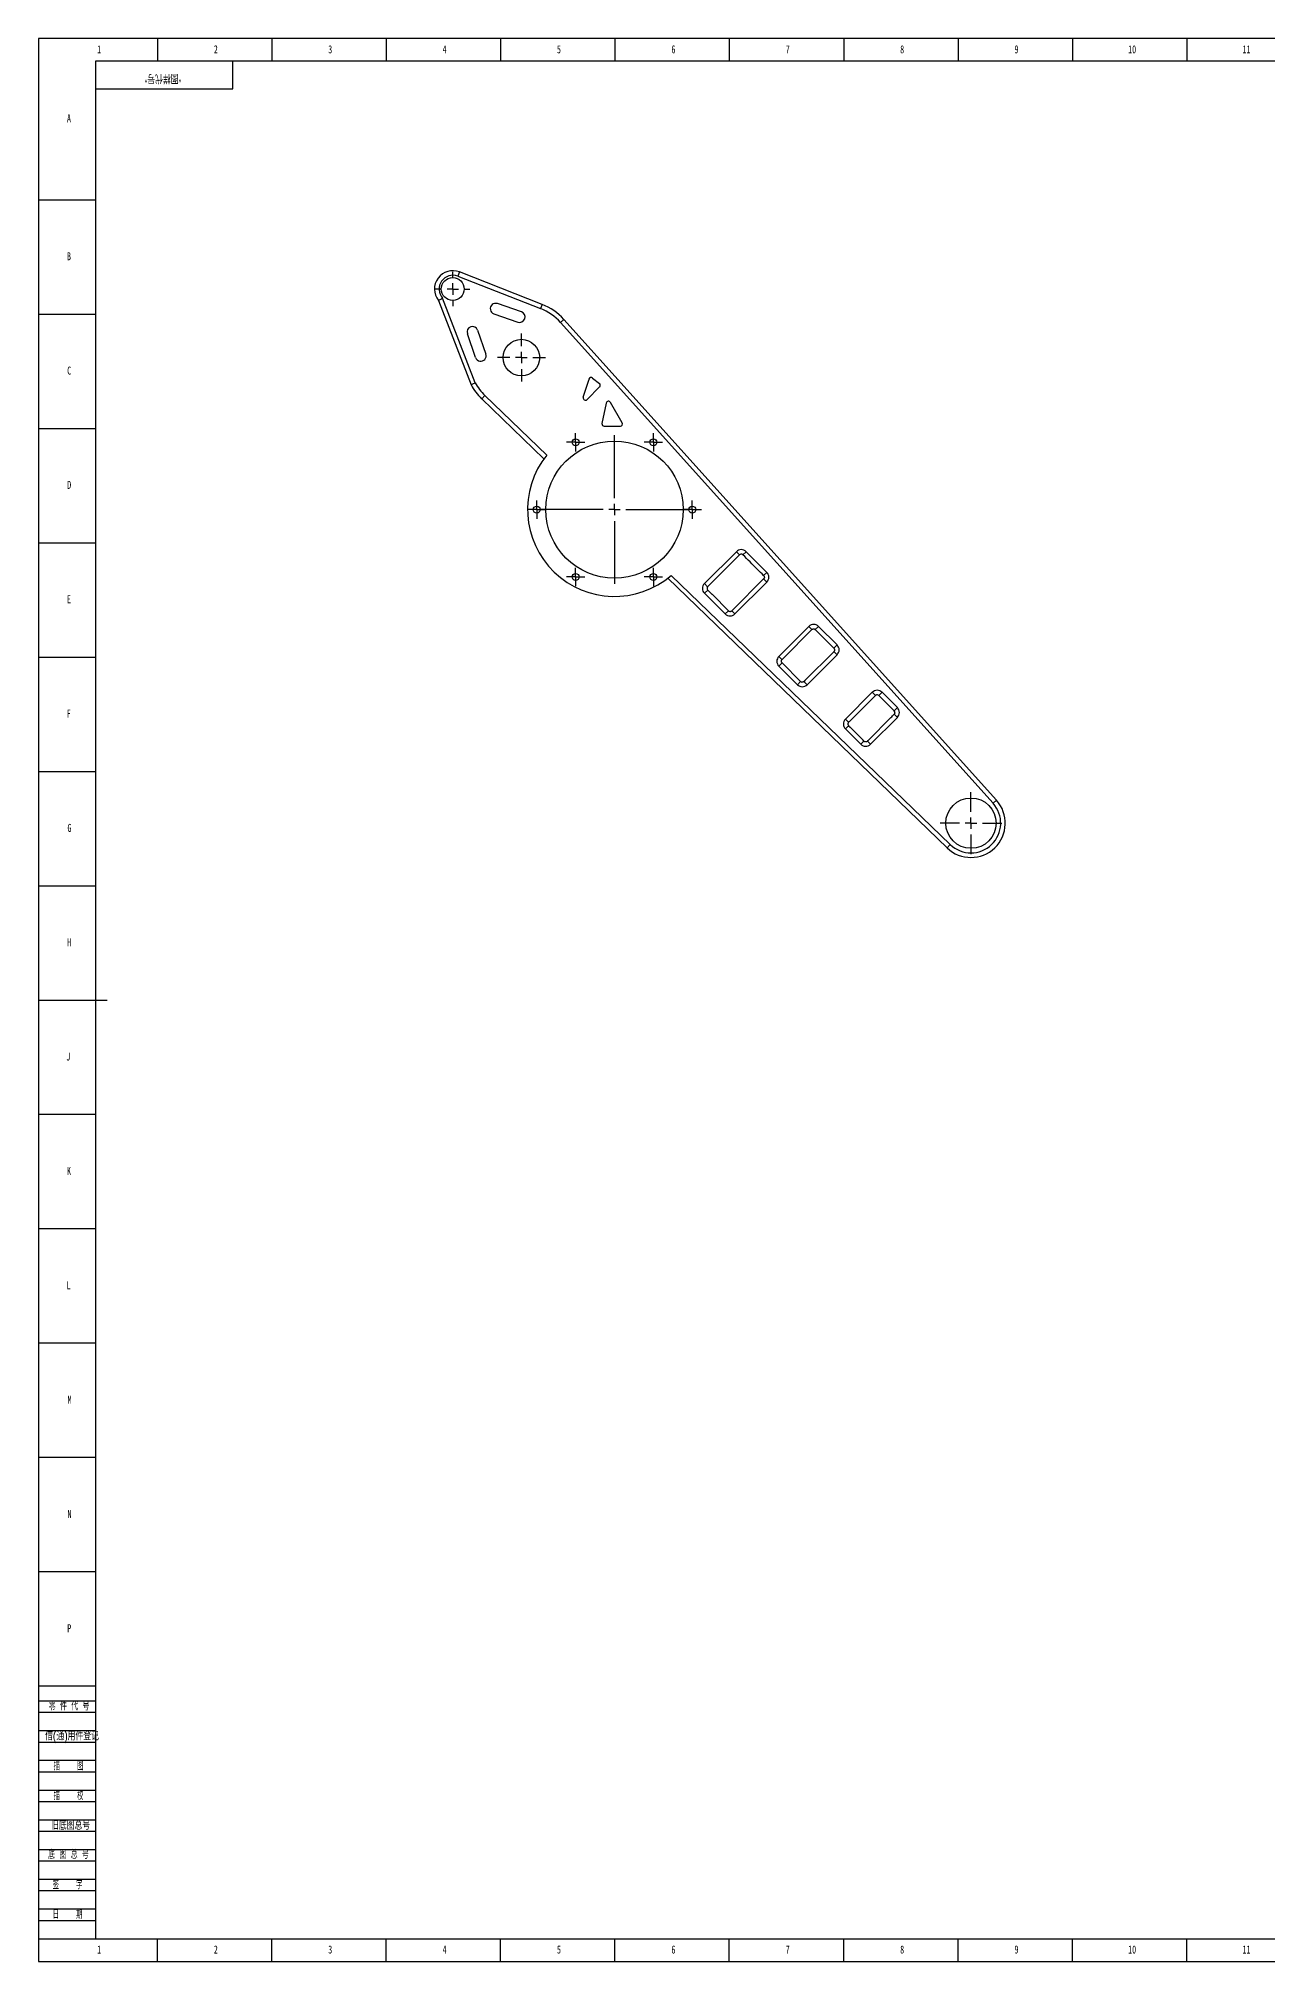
# Model space of a CAD drawing. Header units: millimetres. Extents: x 0 to 1189, y 0 to 841.
# Drawn here: x 0 to 537, y 0 to 841 of the extents above; entities that cross this region are included whole.
import ezdxf

# ---------------------------------------------------------------- set-up
doc = ezdxf.new("R2010")
doc.units = ezdxf.units.MM
for name, color, linetype in [('10', 7, 'Continuous'), ('5', 7, 'Continuous'), ('9', 7, 'Continuous'), ('SLD-0', 7, 'Continuous')]:
    doc.layers.add(name, color=color, linetype=linetype)
doc.styles.add('SLDTEXTSTYLE0', font='TXT', dxfattribs={"width": 0.7, "bigfont": 'bigfont'})
doc.styles.add('SLDTEXTSTYLE2', font='TXT', dxfattribs={"width": 0.614286, "bigfont": 'bigfont'})
doc.styles.add('SLDTEXTSTYLE4', font='TXT', dxfattribs={"width": 0.566667, "bigfont": 'bigfont'})
doc.styles.add('SLDTEXTSTYLE5', font='TXT', dxfattribs={"width": 0.7})

# ---------------------------------------------------------------- blocks, each defined once
blk = doc.blocks.new('SW_CENTERMARKSYMBOL_0')
at = {"layer": '10', "color": 0}
for p, q in [((0, 5), (0, 32.5)), ((-5, 0), (-32.5, 0)), ((0, 0), (-2.5, 0)), ((0, 0), (0, 2.5)), ((0, 0), (0, -2.5)), ((0, 0), (2.5, 0)), ((5, 0), (32.5, 0)), ((0, -5), (0, -32.5))]:
    blk.add_line(p, q, dxfattribs=at)
blk = doc.blocks.new('SW_CENTERMARKSYMBOL_1')
at = {"layer": '10', "color": 0}
for p, q in [((0, 5), (0, 13.5)), ((-5, 0), (-13.5, 0)), ((0, 0), (-2.5, 0)), ((0, 0), (0, 2.5)), ((0, 0), (0, -2.5)), ((0, 0), (2.5, 0)), ((5, 0), (13.5, 0)), ((0, -5), (0, -13.5))]:
    blk.add_line(p, q, dxfattribs=at)
blk = doc.blocks.new('SW_CENTERMARKSYMBOL_2')
at = {"layer": '10', "color": 0}
for p, q in [((0, 5), (0, 10.5)), ((-5, 0), (-10.5, 0)), ((0, 0), (-2.5, 0)), ((0, 0), (0, 2.5)), ((0, 0), (0, -2.5)), ((0, 0), (2.5, 0)), ((5, 0), (10.5, 0)), ((0, -5), (0, -10.5))]:
    blk.add_line(p, q, dxfattribs=at)
blk = doc.blocks.new('SW_CENTERMARKSYMBOL_3')
at = {"layer": '10', "color": 0}
for p, q in [((-5, 0), (-7.5, 0)), ((0, 0), (-2.5, 0)), ((0, 5), (0, 7.5)), ((0, 0), (0, 2.5)), ((0, 0), (0, -2.5)), ((0, 0), (2.5, 0)), ((5, 0), (7.5, 0)), ((0, -5), (0, -7.5))]:
    blk.add_line(p, q, dxfattribs=at)
blk = doc.blocks.new('SW_CENTERMARKSYMBOL_4')
at = {"layer": '10', "color": 0}
for p, q in [((-2.5, 0), (-4, 0)), ((0, 0), (-2.5, 0)), ((0, 2.5), (0, 4)), ((0, 0), (0, 2.5)), ((0, 0), (0, -2.5)), ((0, 0), (2.5, 0)), ((2.5, 0), (4, 0)), ((0, -2.5), (0, -4))]:
    blk.add_line(p, q, dxfattribs=at)
blk = doc.blocks.new('SW_CENTERMARKSYMBOL_5')
at = {"layer": '10', "color": 0}
for p, q in [((-2.5, 0), (-4, 0)), ((0, 0), (-2.5, 0)), ((0, 2.5), (0, 4)), ((0, 0), (0, 2.5)), ((0, 0), (0, -2.5)), ((0, 0), (2.5, 0)), ((2.5, 0), (4, 0)), ((0, -2.5), (0, -4))]:
    blk.add_line(p, q, dxfattribs=at)
blk = doc.blocks.new('SW_CENTERMARKSYMBOL_6')
at = {"layer": '10', "color": 0}
for p, q in [((-2.5, 0), (-4, 0)), ((0, 0), (-2.5, 0)), ((0, 2.5), (0, 4)), ((0, 0), (0, 2.5)), ((0, 0), (0, -2.5)), ((0, 0), (2.5, 0)), ((2.5, 0), (4, 0)), ((0, -2.5), (0, -4))]:
    blk.add_line(p, q, dxfattribs=at)
blk = doc.blocks.new('SW_CENTERMARKSYMBOL_7')
at = {"layer": '10', "color": 0}
for p, q in [((-2.5, 0), (-4, 0)), ((0, 0), (-2.5, 0)), ((0, 2.5), (0, 4)), ((0, 0), (0, 2.5)), ((0, 0), (0, -2.5)), ((0, 0), (2.5, 0)), ((2.5, 0), (4, 0)), ((0, -2.5), (0, -4))]:
    blk.add_line(p, q, dxfattribs=at)
blk = doc.blocks.new('SW_CENTERMARKSYMBOL_8')
at = {"layer": '10', "color": 0}
for p, q in [((-2.5, 0), (-4, 0)), ((0, 0), (-2.5, 0)), ((0, 2.5), (0, 4)), ((0, 0), (0, 2.5)), ((0, 0), (0, -2.5)), ((0, 0), (2.5, 0)), ((2.5, 0), (4, 0)), ((0, -2.5), (0, -4))]:
    blk.add_line(p, q, dxfattribs=at)
blk = doc.blocks.new('SW_CENTERMARKSYMBOL_9')
at = {"layer": '10', "color": 0}
for p, q in [((-2.5, 0), (-4, 0)), ((0, 0), (-2.5, 0)), ((0, 2.5), (0, 4)), ((0, 0), (0, 2.5)), ((0, 0), (0, -2.5)), ((0, 0), (2.5, 0)), ((2.5, 0), (4, 0)), ((0, -2.5), (0, -4))]:
    blk.add_line(p, q, dxfattribs=at)

msp = doc.modelspace()

# ---------------------------------------------------------------- linework, layer by layer
at = {"color": 7, "linetype": 'Continuous', "lineweight": 25}
for p, q in [((184.01, 738.87), (183.28, 737.01)), ((183.28, 737.01), (219.48, 722.84)), ((220.21, 724.71), (184.01, 738.87)), ((174.85, 726.43), (189.1, 689.55)), ((190.92, 690.39), (176.6, 727.46)), ((211.1, 721.43), (200.62, 725.04)), ((220.21, 724.71), (219.48, 722.84)), ((199.08, 720.57), (209.56, 716.96)), ((229.69, 718.14), (228.2, 716.8)), ((228.2, 716.8), (417.29, 506.52)), ((418.78, 507.86), (229.69, 718.14)), ((191.1, 701.43), (187.48, 711.9)), ((191.95, 713.44), (195.57, 702.97)), ((238.17, 684.09), (240.66, 692.03)), ((242.24, 692.51), (245.23, 690.12)), ((195.12, 684.88), (193.74, 683.44)), ((193.74, 683.44), (220.96, 657.16)), ((222.18, 658.76), (195.12, 684.88)), ((245.32, 688.64), (239.83, 683.08)), ((248.18, 681.55), (246.34, 672.63)), ((255.22, 672.93), (250.02, 681.86)), ((247.32, 671.43), (254.36, 671.43)), ((305.09, 616.56), (291.15, 602.61)), ((306.46, 615.19), (292.87, 601.6)), ((305.09, 616.56), (306.46, 615.19)), ((309.33, 616.56), (307.95, 615.18)), ((318.38, 607.51), (309.33, 616.56)), ((398.6, 488.47), (276.63, 606.2)), ((318.38, 607.51), (316.99, 606.12)), ((275.07, 604.93), (397.21, 487.04)), ((291.15, 602.61), (292.52, 601.24)), ((292.56, 599.78), (291.15, 598.37)), ((291.15, 598.37), (300.19, 589.32)), ((301.61, 590.73), (294.58, 597.77)), ((303.66, 591.28), (317.01, 604.64)), ((304.44, 589.32), (318.38, 603.27)), ((317.01, 604.64), (318.38, 603.27)), ((301.61, 590.73), (300.19, 589.32)), ((303.06, 590.7), (304.44, 589.32)), ((336.76, 583.88), (323.64, 570.76)), ((338.13, 582.51), (325.61, 569.99)), ((336.76, 583.88), (338.13, 582.51)), ((339.59, 582.47), (341, 583.88)), ((349.12, 575.76), (341, 583.88)), ((335.46, 560.59), (347.22, 572.35)), ((347.71, 574.34), (349.12, 575.76)), ((347.75, 572.89), (349.12, 571.52)), ((323.64, 570.76), (325.02, 569.39)), ((323.64, 566.52), (325.06, 567.94)), ((323.64, 566.52), (331.77, 558.4)), ((333.18, 559.82), (325.06, 567.94)), ((336.01, 558.4), (349.12, 571.52)), ((331.77, 558.4), (333.18, 559.82)), ((336.01, 558.4), (334.63, 559.78)), ((364.51, 555.07), (352.75, 543.3)), ((364.51, 555.07), (365.89, 553.69)), ((367.34, 553.65), (368.75, 555.07)), ((375.46, 548.36), (368.75, 555.07)), ((365.04, 552.85), (354.4, 542.21)), ((367.34, 553.65), (374.05, 546.94)), ((374.05, 546.94), (375.46, 548.36)), ((352.75, 543.3), (354.12, 541.93)), ((352.75, 539.06), (354.16, 540.47)), ((352.75, 539.06), (359.46, 532.35)), ((362.8, 534.19), (372.67, 544.06)), ((363.7, 532.35), (375.46, 544.11)), ((374.07, 545.51), (375.46, 544.11)), ((359.46, 532.35), (360.87, 533.76)), ((360.87, 533.76), (360.49, 534.15)), ((362.33, 533.72), (363.7, 532.35)), ((418.78, 507.86), (417.29, 506.52)), ((397.21, 487.04), (398.6, 488.47))]:
    msp.add_line(p, q, dxfattribs=at)
at = {"color": 7, "linetype": 'Continuous', "lineweight": 25, "flags": 128}
msp.add_lwpolyline([(294.58, 597.77), (294.51, 597.83), (292.56, 599.78)], dxfattribs=at)
at = {"color": 7, "linetype": 'Continuous', "lineweight": 25}
for centre, radius in [((181.1, 731.43), 5), ((211.1, 701.43), 8), ((251.8, 634.96), 30), ((234.8, 664.41), 1.5), ((268.8, 664.41), 1.5), ((217.8, 634.96), 1.5), ((285.8, 634.96), 1.5), ((234.8, 605.52), 1.5), ((268.8, 605.52), 1.5), ((407.63, 497.83), 11)]:
    msp.add_circle(centre, radius, dxfattribs=at)
for centre, radius, start, end in [((181.1, 731.43), 8, 68.62156, 218.68219), ((181.1, 731.43), 6, 68.62156, 221.42554), ((199.85, 722.81), 2.36, 70.96833, 250.96833), ((211.1, 701.43), 25, 41.96254, 68.62156), ((189.72, 712.67), 2.36, 19.03167, 199.03167), ((210.33, 719.19), 2.36, 250.96833, 70.96833), ((211.1, 701.43), 23, 41.96254, 68.62156), ((193.33, 702.2), 2.36, 199.03167, 19.03167), ((211.1, 701.43), 23, 208.6661, 226.01291), ((241.61, 691.73), 1, 51.34019, 162.57729), ((244.61, 689.34), 1, 315.3462, 51.34019), ((211.1, 701.43), 25, 208.35764, 226.01291), ((239.12, 683.79), 1, 162.57729, 315.3462), ((249.16, 681.35), 1, 30.23284, 168.40541), ((254.36, 672.43), 1, 270, 30.23284), ((247.32, 672.43), 1, 168.40541, 270), ((251.8, 634.96), 38, 141.2133, 310.81251), ((307.21, 614.44), 3, 45, 135), ((307.21, 614.44), 1.06, 97.41043, 135), ((316.26, 605.39), 3, 315, 45), ((293.27, 600.49), 3, 135, 225), ((316.26, 605.39), 1.06, 315, 331.96817), ((302.32, 591.44), 3, 225, 315), ((302.32, 591.44), 1, 225, 245.75259), ((338.88, 581.76), 3, 45, 135), ((338.88, 581.76), 1.06, 131.73911, 135), ((347, 573.64), 3, 315, 45), ((325.77, 568.64), 3, 135, 225), ((325.77, 568.64), 1, 200.42958, 225), ((333.89, 560.52), 3, 225, 315), ((333.89, 560.52), 1, 225, 259.47178), ((366.63, 552.94), 3, 45, 135), ((366.63, 552.94), 1, 45, 83.26374), ((373.34, 546.24), 1, 347.72688, 45), ((373.34, 546.24), 3, 315, 45), ((354.87, 541.18), 3, 135, 225), ((361.58, 534.47), 3, 225, 315), ((361.58, 534.47), 1, 225, 230.68858), ((407.63, 497.83), 15, 226.01291, 41.96254), ((407.63, 497.83), 13, 226.01291, 41.96254)]:
    msp.add_arc(centre, radius, start, end, dxfattribs=at)
for points, knots in [([(174.85, 726.43), (174.85, 726.43), (174.86, 726.43), (174.91, 726.46), (174.94, 726.48), (175.03, 726.53), (175.09, 726.56), (175.21, 726.63), (175.29, 726.68), (175.53, 726.82), (175.73, 726.93), (176.14, 727.18), (176.37, 727.32), (176.6, 727.46)], [0, 0, 0, 0, 0.125, 0.125, 0.25, 0.25, 0.375, 0.375, 0.5, 0.5, 0.75, 0.75, 1, 1, 1, 1]), ([(189.1, 689.55), (189.1, 689.55), (189.11, 689.56), (189.16, 689.58), (189.19, 689.59), (189.28, 689.64), (189.34, 689.66), (189.47, 689.72), (189.55, 689.76), (189.8, 689.87), (190, 689.97), (190.44, 690.17), (190.68, 690.28), (190.92, 690.39)], [0, 0, 0, 0, 0.125, 0.125, 0.25, 0.25, 0.375, 0.375, 0.5, 0.5, 0.75, 0.75, 1, 1, 1, 1]), ([(307.95, 615.18), (307.84, 615.3), (307.7, 615.38), (307.4, 615.49), (307.23, 615.51), (307.07, 615.49)], [0, 0, 0, 0, 0.5, 0.5, 1, 1, 1, 1]), ([(316.99, 606.12), (316.05, 607.06), (315.12, 607.99), (314.19, 608.93), (312.11, 611.01), (310.03, 613.09), (307.95, 615.18)], [0.00003819, 0.00003819, 0.00003819, 0.00003819, 0.004, 0.004, 0.004, 0.01283059, 0.01283059, 0.01283059, 0.01283059]), ([(316.99, 606.12), (317.15, 605.96), (317.26, 605.75), (317.31, 605.42), (317.32, 605.31), (317.29, 605.09), (317.25, 604.99), (317.2, 604.89)], [0, 0, 0, 0, 0.5, 0.5, 0.75, 0.75, 1, 1, 1, 1]), ([(292.52, 601.24), (292.42, 601.14), (292.35, 601.02), (292.27, 600.77), (292.25, 600.64), (292.26, 600.38), (292.28, 600.25), (292.38, 600), (292.46, 599.88), (292.56, 599.78)], [0, 0, 0, 0, 0.25, 0.25, 0.5, 0.5, 0.75, 0.75, 1, 1, 1, 1]), ([(301.91, 590.53), (302.1, 590.44), (302.3, 590.42), (302.6, 590.46), (302.7, 590.48), (302.89, 590.57), (302.98, 590.62), (303.06, 590.7)], [0, 0, 0, 0, 0.5, 0.5, 0.75, 0.75, 1, 1, 1, 1]), ([(338.17, 582.55), (338.27, 582.64), (338.39, 582.7), (338.64, 582.78), (338.77, 582.8), (339.02, 582.78), (339.15, 582.75), (339.38, 582.64), (339.49, 582.57), (339.59, 582.47)], [0, 0, 0, 0, 0.25, 0.25, 0.5, 0.5, 0.75, 0.75, 1, 1, 1, 1]), ([(339.59, 582.47), (340.53, 581.53), (341.47, 580.59), (342.41, 579.64), (344.18, 577.88), (345.94, 576.11), (347.71, 574.34)], [0.0000072, 0.0000072, 0.0000072, 0.0000072, 0.004, 0.004, 0.004, 0.01149327, 0.01149327, 0.01149327, 0.01149327]), ([(347.71, 574.34), (347.76, 574.29), (347.8, 574.24), (347.88, 574.12), (347.91, 574.06), (347.98, 573.87), (348.01, 573.74), (348.01, 573.48), (347.99, 573.36), (347.91, 573.11), (347.84, 572.99), (347.75, 572.89)], [0, 0, 0, 0, 0.125, 0.125, 0.25, 0.25, 0.5, 0.5, 0.75, 0.75, 1, 1, 1, 1]), ([(324.83, 568.29), (324.79, 568.39), (324.77, 568.48), (324.76, 568.67), (324.76, 568.77), (324.79, 568.96), (324.81, 569.05), (324.9, 569.23), (324.95, 569.31), (325.02, 569.39)], [0, 0, 0, 0, 0.25, 0.25, 0.5, 0.5, 0.75, 0.75, 1, 1, 1, 1]), ([(334.63, 559.78), (334.56, 559.72), (334.49, 559.68), (334.34, 559.6), (334.27, 559.57), (334.03, 559.51), (333.87, 559.51), (333.7, 559.54)], [0, 0, 0, 0, 0.25, 0.25, 0.5, 0.5, 1, 1, 1, 1]), ([(366.75, 553.94), (366.68, 553.95), (366.6, 553.95), (366.45, 553.94), (366.38, 553.92), (366.23, 553.88), (366.16, 553.86), (366.02, 553.78), (365.95, 553.74), (365.89, 553.69)], [0, 0, 0, 0, 0.25, 0.25, 0.5, 0.5, 0.75, 0.75, 1, 1, 1, 1]), ([(354.12, 541.93), (354.02, 541.83), (353.95, 541.71), (353.87, 541.46), (353.85, 541.33), (353.86, 541.07), (353.88, 540.94), (353.98, 540.69), (354.06, 540.57), (354.16, 540.47)], [0, 0, 0, 0, 0.25, 0.25, 0.5, 0.5, 0.75, 0.75, 1, 1, 1, 1]), ([(354.16, 540.47), (355.1, 539.53), (356.05, 538.59), (356.99, 537.65), (358.14, 536.5), (359.28, 535.35), (360.43, 534.21), (360.45, 534.19), (360.47, 534.17), (360.49, 534.15)], [0.000000815, 0.000000815, 0.000000815, 0.000000815, 0.004, 0.004, 0.004, 0.008862844, 0.008862844, 0.008862844, 0.008949627, 0.008949627, 0.008949627, 0.008949627]), ([(374.32, 546.02), (374.3, 545.93), (374.27, 545.84), (374.19, 545.67), (374.13, 545.59), (374.07, 545.51)], [0, 0, 0, 0, 0.5, 0.5, 1, 1, 1, 1]), ([(360.94, 533.7), (361.05, 533.61), (361.16, 533.55), (361.4, 533.48), (361.52, 533.46), (361.76, 533.46), (361.88, 533.48), (362.12, 533.57), (362.23, 533.63), (362.33, 533.72)], [0, 0, 0, 0, 0.25, 0.25, 0.5, 0.5, 0.75, 0.75, 1, 1, 1, 1])]:
    msp.add_open_spline(points, degree=3, knots=knots, dxfattribs=at)
for points in [[(307.95, 615.18), (307.95, 615.18), (307.95, 615.18), (307.95, 615.18)], [(316.99, 606.12), (316.99, 606.12), (316.99, 606.12), (316.99, 606.12)], [(292.54, 601.27), (292.53, 601.26), (292.52, 601.25), (292.52, 601.24)], [(292.87, 601.6), (292.76, 601.49), (292.65, 601.38), (292.54, 601.27)], [(292.56, 599.78), (292.56, 599.78), (292.56, 599.78), (292.56, 599.78)], [(303.06, 590.7), (303.08, 590.71), (303.09, 590.72), (303.1, 590.73)], [(303.1, 590.73), (303.29, 590.91), (303.48, 591.1), (303.66, 591.28)], [(339.59, 582.47), (339.59, 582.47), (339.59, 582.47), (339.59, 582.47)], [(347.71, 572.85), (347.55, 572.68), (347.39, 572.52), (347.22, 572.35)], [(347.71, 574.34), (347.71, 574.34), (347.71, 574.34), (347.71, 574.34)], [(347.75, 572.89), (347.74, 572.88), (347.73, 572.86), (347.71, 572.85)], [(325.02, 569.39), (325.03, 569.4), (325.04, 569.42), (325.06, 569.43)], [(325.06, 569.43), (325.24, 569.62), (325.43, 569.81), (325.61, 569.99)], [(334.68, 559.83), (334.67, 559.81), (334.65, 559.8), (334.63, 559.78)], [(335.46, 560.59), (335.2, 560.33), (334.94, 560.08), (334.68, 559.83)], [(365.83, 553.63), (365.57, 553.38), (365.3, 553.12), (365.04, 552.85)], [(365.89, 553.69), (365.87, 553.67), (365.85, 553.65), (365.83, 553.63)], [(354.14, 541.95), (354.13, 541.94), (354.12, 541.94), (354.12, 541.93)], [(354.4, 542.21), (354.31, 542.12), (354.22, 542.04), (354.14, 541.95)], [(354.16, 540.47), (354.16, 540.47), (354.16, 540.47), (354.16, 540.47)], [(372.67, 544.06), (373.12, 544.51), (373.56, 544.97), (374, 545.43)], [(374, 545.43), (374.02, 545.46), (374.05, 545.48), (374.07, 545.51)], [(362.33, 533.72), (362.34, 533.73), (362.35, 533.74), (362.36, 533.76)], [(362.36, 533.76), (362.51, 533.9), (362.65, 534.05), (362.8, 534.19)]]:
    msp.add_open_spline(points, degree=3, dxfattribs=at)
at = {"layer": '5', "color": 7}
for p, q in [((1189, 841), (0, 841)), ((0, 841), (0, 0)), ((0, 114), (25, 114)), ((0, 109), (25, 109)), ((0, 101), (25, 101)), ((0, 96), (25, 96)), ((0, 88), (25, 88)), ((0, 83), (25, 83)), ((0, 75), (25, 75)), ((0, 70), (25, 70)), ((0, 62), (25, 62)), ((0, 57), (25, 57)), ((0, 49), (25, 49)), ((0, 44), (25, 44)), ((0, 36), (25, 36)), ((0, 31), (25, 31)), ((0, 23), (25, 23)), ((0, 18), (25, 18)), ((0, 0), (1189, 0))]:
    msp.add_line(p, q, dxfattribs=at)
at = {"layer": '5'}
for p, q in [((52, 841), (52, 831.05)), ((102, 841), (102, 831.05)), ((152, 841), (152, 831.05)), ((202, 841), (202, 831.05)), ((252, 841), (252, 831.05)), ((302, 841), (302, 831.05)), ((352, 841), (352, 831.05)), ((402, 841), (402, 831.05)), ((452, 841), (452, 831.05)), ((502, 841), (502, 831.05)), ((0, 770.5), (25, 770.5)), ((0, 720.5), (25, 720.5)), ((0, 670.5), (25, 670.5)), ((0, 620.5), (25, 620.5)), ((0, 570.5), (25, 570.5)), ((0, 520.5), (25, 520.5)), ((0, 470.5), (25, 470.5)), ((0, 370.5), (25, 370.5)), ((0, 320.5), (25, 320.5)), ((0, 270.5), (25, 270.5)), ((0, 220.5), (25, 220.5)), ((0, 170.5), (25, 170.5)), ((0, 120.5), (25, 120.5)), ((52, 0), (52, 10)), ((102, 0), (102, 10)), ((152, 0), (152, 10)), ((202, 0), (202, 10)), ((252, 0), (252, 10)), ((302, 0), (302, 10)), ((352, 0), (352, 10)), ((402, 0), (402, 10)), ((452, 0), (452, 10)), ((502, 0), (502, 10))]:
    msp.add_line(p, q, dxfattribs=at)
at = {"layer": '5', "color": 7, "lineweight": 25}
for p, q in [((1179, 831.05), (25, 831.05)), ((25, 831.05), (25, 10)), ((85, 819), (85, 831)), ((25, 819), (85, 819)), ((0, 10), (1179, 10))]:
    msp.add_line(p, q, dxfattribs=at)
at = {"layer": '5', "lineweight": 25}
msp.add_line((0, 420.5), (30, 420.5), dxfattribs=at)

# ---------------------------------------------------------------- block references
at = {"layer": '10'}
for name, p in [('SW_CENTERMARKSYMBOL_3', (181.1, 731.43)), ('SW_CENTERMARKSYMBOL_2', (211.1, 701.43)), ('SW_CENTERMARKSYMBOL_0', (251.8, 634.96)), ('SW_CENTERMARKSYMBOL_5', (234.8, 664.41)), ('SW_CENTERMARKSYMBOL_4', (268.8, 664.41)), ('SW_CENTERMARKSYMBOL_8', (217.8, 634.96)), ('SW_CENTERMARKSYMBOL_6', (285.8, 634.96)), ('SW_CENTERMARKSYMBOL_9', (234.8, 605.52)), ('SW_CENTERMARKSYMBOL_7', (268.8, 605.52)), ('SW_CENTERMARKSYMBOL_1', (407.63, 497.83))]:
    msp.add_blockref(name, p, dxfattribs=at)

# ---------------------------------------------------------------- texts
at = {"layer": '10', "char_height": 3.5, "attachment_point": 2, "style": 'SLDTEXTSTYLE5'}
for s, insert in [('1', (26.54, 838.01)), ('2', (77.54, 838.01)), ('3', (127.54, 838.01)), ('4', (177.54, 838.01)), ('5', (227.54, 838.01)), ('6', (277.55, 838.01)), ('7', (327.55, 838.01)), ('8', (377.55, 838.01)), ('9', (427.55, 838.01)), ('10', (478.09, 838.01)), ('11', (528.09, 838.01)), ('A', (13.32, 807.76)), ('B', (13.32, 747.51)), ('C', (13.43, 697.51)), ('D', (13.43, 647.51)), ('E', (13.32, 597.51)), ('F', (13.22, 547.51)), ('G', (13.54, 497.51)), ('H', (13.43, 447.51)), ('J', (13.02, 397.51)), ('K', (13.32, 347.51)), ('L', (13.18, 297.51)), ('M', (13.6, 247.51)), ('N', (13.55, 197.51)), ('P', (13.44, 147.51)), ('1', (26.54, 7.01)), ('2', (77.54, 7.01)), ('3', (127.54, 7.01)), ('4', (177.54, 7.01)), ('5', (227.54, 7.01)), ('6', (277.55, 7.01)), ('7', (327.55, 7.01)), ('8', (377.55, 7.01)), ('9', (427.55, 7.01)), ('10', (478.09, 7.01)), ('11', (528.09, 7.01))]:
    msp.add_mtext(s, dxfattribs=dict(at, insert=insert))
at = {"layer": '9', "color": 7, "char_height": 3.5}
for s, insert, attachment_point, style in [('零 件 代 号', (4.48, 113.36), 1, 'SLDTEXTSTYLE2'), ('借(通)用件登记', (2.93, 100.28), 1, 'SLDTEXTSTYLE0'), ('描    图', (13.13, 87.18), 2, 'SLDTEXTSTYLE4'), ('描    校', (13.13, 74.14), 2, 'SLDTEXTSTYLE4'), ('旧底图总号', (5.46, 61.2), 1, 'SLDTEXTSTYLE0'), ('底 图 总 号', (4.21, 48.43), 1, 'SLDTEXTSTYLE2'), ('签    字', (12.69, 35.19), 2, 'SLDTEXTSTYLE4'), ('日    期', (12.69, 22.23), 2, 'SLDTEXTSTYLE4')]:
    msp.add_mtext(s, dxfattribs=dict(at, insert=insert, attachment_point=attachment_point, style=style))
at = {"layer": 'SLD-0', "insert": (54.37, 821.87), "char_height": 3.5, "attachment_point": 2, "rotation": 180, "style": 'SLDTEXTSTYLE0'}
msp.add_mtext('“图样代号”', dxfattribs=at)

doc.saveas('drawing.dxf')
